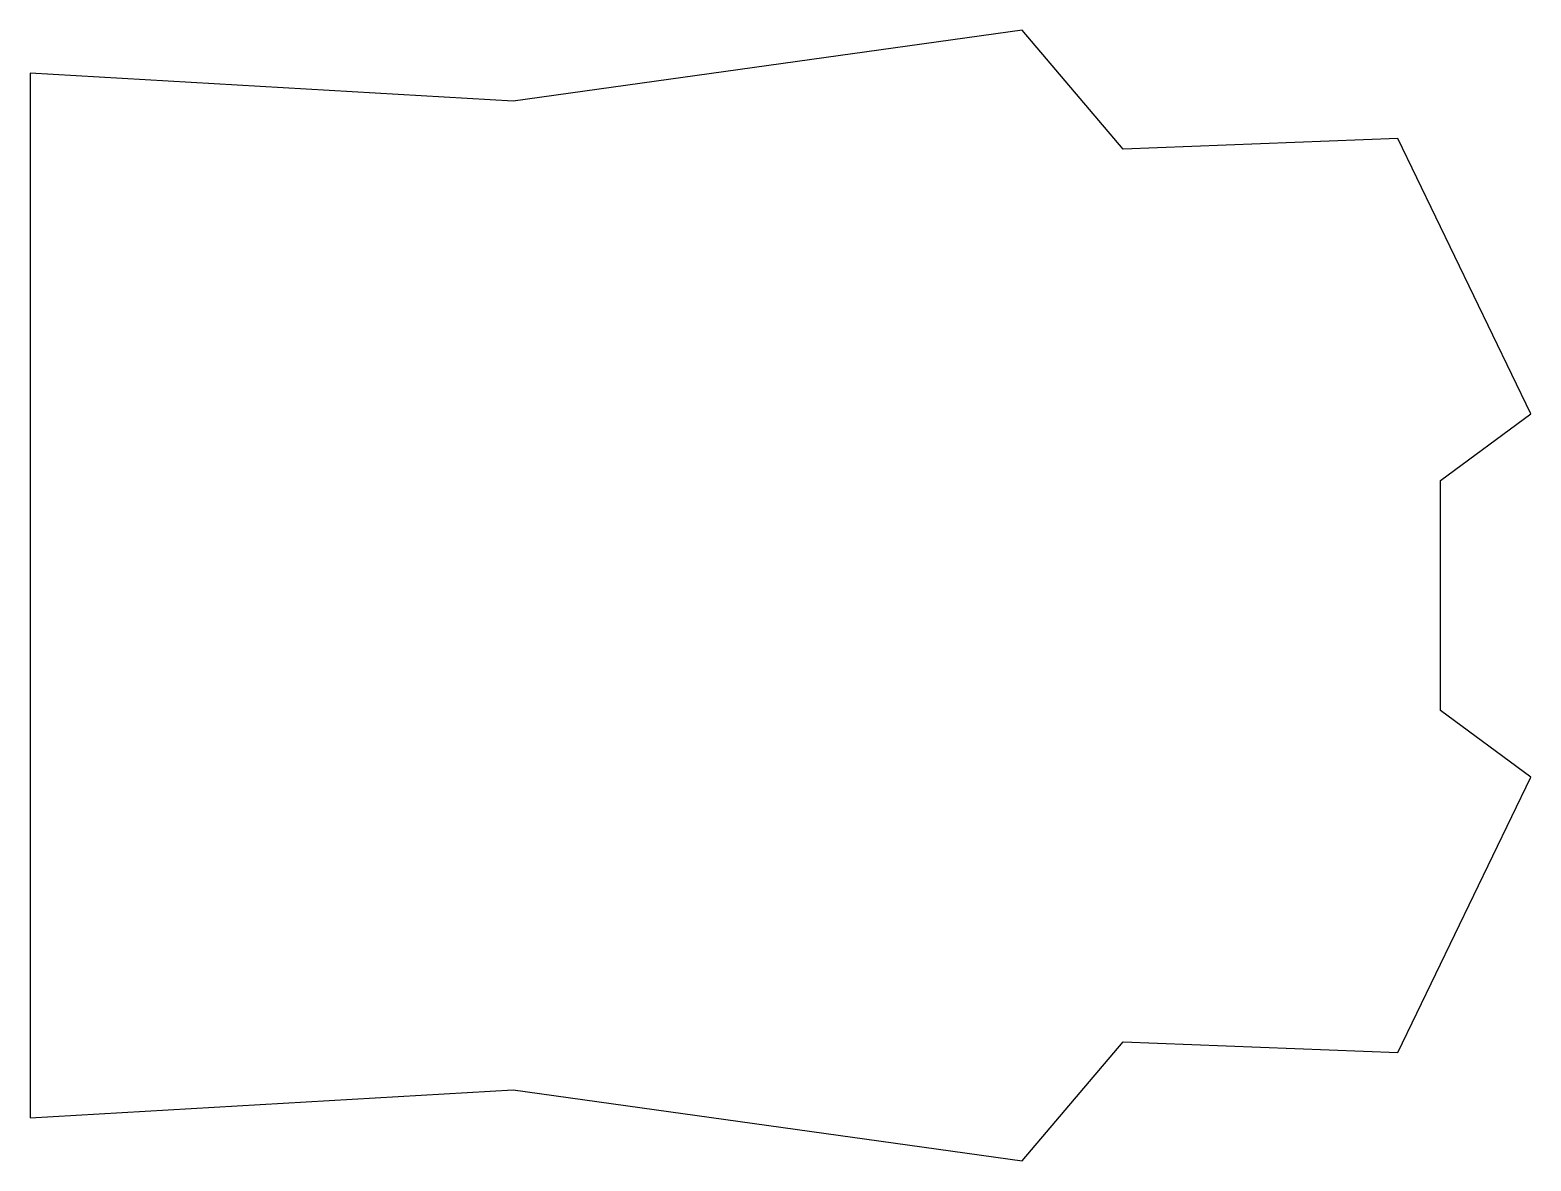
# Model space of a CAD drawing. Extents: x 0 to 3000, y 0 to 2260.
import ezdxf

# ---------------------------------------------------------------- set-up
doc = ezdxf.new("R2010")
doc.units = 0
doc.header["$MEASUREMENT"] = 0

msp = doc.modelspace()

# ---------------------------------------------------------------- linework, layer by layer
for p, q in [((1983, 2260), (966, 2118)), ((2185, 2022), (1983, 2260)), ((966, 2118), (0, 2174)), ((0, 2174), (0, 86)), ((2734, 2043), (2185, 2022)), ((3000, 1493), (2734, 2043)), ((2819, 1360), (3000, 1493)), ((2819, 900), (2819, 1360)), ((3000, 767), (2819, 900)), ((2734, 217), (3000, 767)), ((1983, 0), (2185, 238)), ((2185, 238), (2734, 217)), ((0, 86), (966, 142)), ((966, 142), (1983, 0))]:
    msp.add_line(p, q)

doc.saveas('drawing.dxf')
